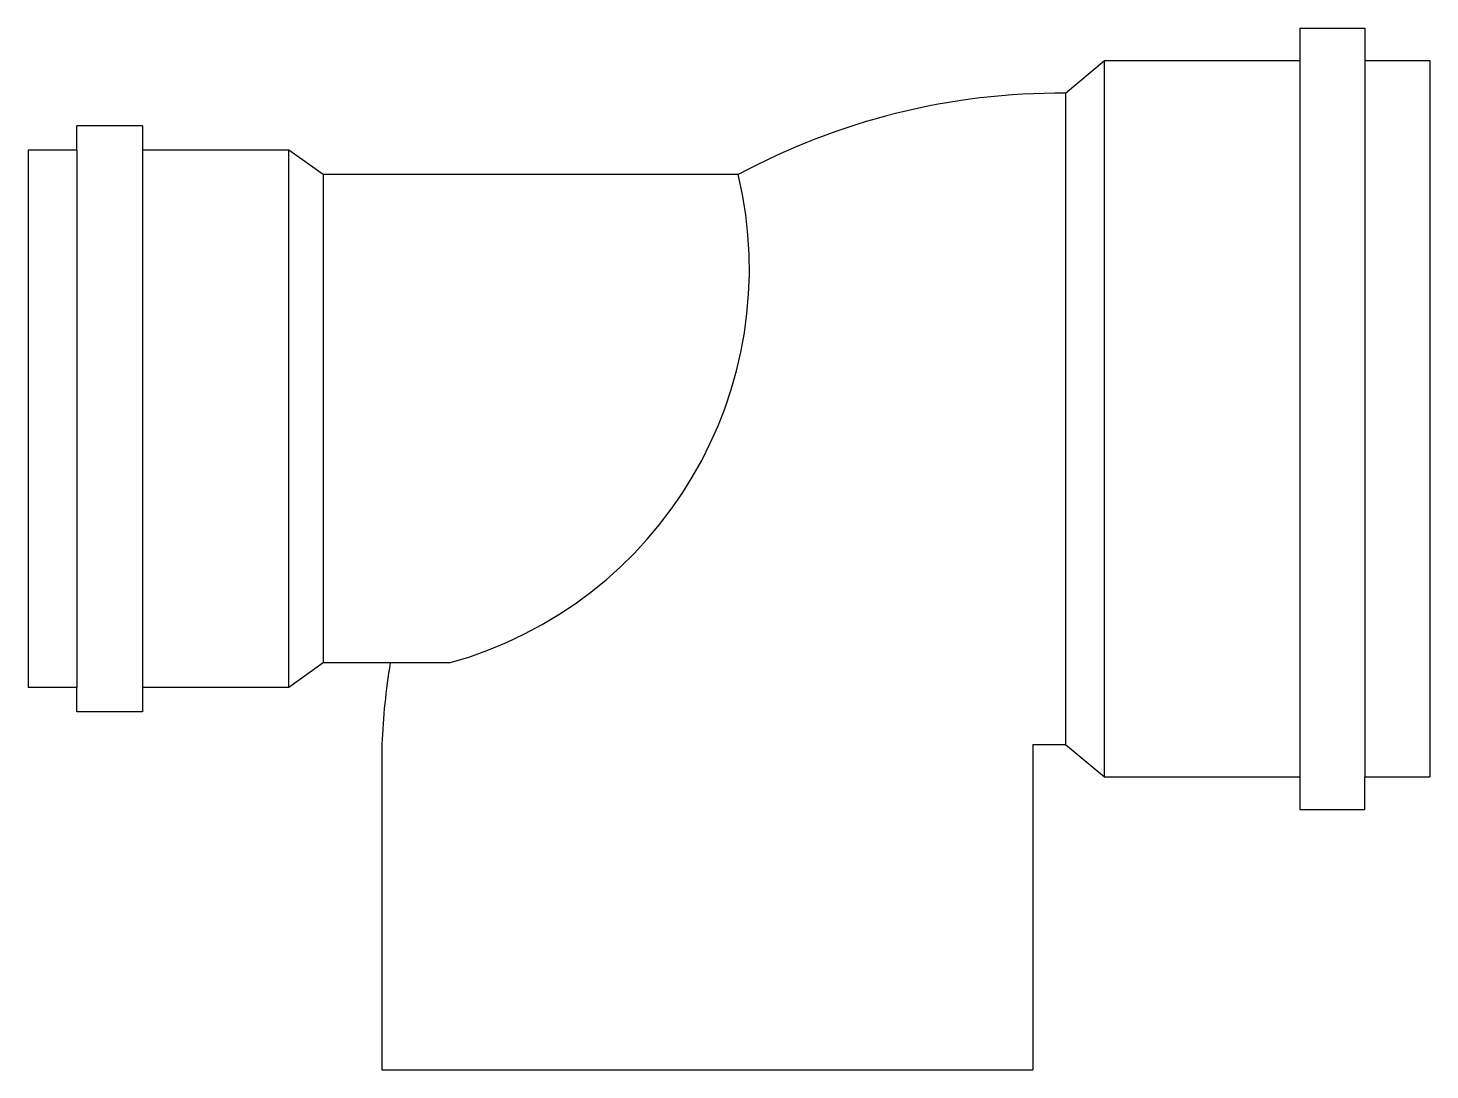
# Model space of a CAD drawing. Header units: millimetres. Extents: x 2733.981 to 2734.196, y 1354.529 to 1354.689.
import ezdxf

# ---------------------------------------------------------------- set-up
doc = ezdxf.new("R2010")
doc.units = ezdxf.units.MM

msp = doc.modelspace()

# ---------------------------------------------------------------- linework, layer by layer
for p, q in [((2734.176241548572, 1354.688914996308), (2734.176241548572, 1354.683914996308)), ((2734.176241548572, 1354.688914996308), (2734.186241548572, 1354.688914996308)), ((2734.186241548572, 1354.688914996308), (2734.186241548572, 1354.683914996308)), ((2734.140241548572, 1354.678914996308), (2734.146241548572, 1354.683914996308)), ((2734.146241548572, 1354.573914996308), (2734.146241548572, 1354.683914996308)), ((2734.146241548572, 1354.683914996308), (2734.176241548572, 1354.683914996308)), ((2734.176241548572, 1354.683914996308), (2734.176241548572, 1354.573914996308)), ((2734.186241548572, 1354.683914996308), (2734.186241548572, 1354.573914996308)), ((2734.186241548572, 1354.683914996308), (2734.196241548572, 1354.683914996308)), ((2734.196241548572, 1354.683914996308), (2734.196241548572, 1354.573914996308)), ((2734.140241548572, 1354.678914996308), (2734.140241548572, 1354.578914996308)), ((2733.988384588879, 1354.670164996308), (2733.988384588879, 1354.673914996308)), ((2733.998464388689, 1354.673914996308), (2733.988384588879, 1354.673914996308)), ((2733.998464388689, 1354.673914996308), (2733.998464388689, 1354.670164996308)), ((2733.980884588879, 1354.670164996308), (2733.980884588879, 1354.587664996308)), ((2733.988384588879, 1354.670164996308), (2733.980884588879, 1354.670164996308)), ((2733.988384588879, 1354.670164996308), (2733.988384588879, 1354.587664996308)), ((2734.020964388689, 1354.670164996308), (2733.998464388689, 1354.670164996308)), ((2733.998464388689, 1354.670164996308), (2733.998464388689, 1354.587664996308)), ((2734.026214388689, 1354.666414996308), (2734.020964388689, 1354.670164996308)), ((2734.020964388689, 1354.587664996308), (2734.020964388689, 1354.670164996308)), ((2734.026214388689, 1354.666414996308), (2734.026214388689, 1354.591414996308)), ((2734.089990937445, 1354.666414996308), (2734.026214388689, 1354.666414996308)), ((2734.026214388689, 1354.591414996308), (2734.020964388689, 1354.587664996308)), ((2734.045574373376, 1354.591414996308), (2734.026214388689, 1354.591414996308)), ((2733.988384588879, 1354.587664996308), (2733.980884588879, 1354.587664996308)), ((2733.988384588879, 1354.583914996308), (2733.988384588879, 1354.587664996308)), ((2734.020964388689, 1354.587664996308), (2733.998464388689, 1354.587664996308)), ((2733.998464388689, 1354.587664996308), (2733.998464388689, 1354.583914996308)), ((2733.998464388689, 1354.583914996308), (2733.988384588879, 1354.583914996308)), ((2734.035241548572, 1354.578914996308), (2734.035241548572, 1354.528914996308)), ((2734.135241548572, 1354.578914996308), (2734.135241548572, 1354.528914996308)), ((2734.135241548572, 1354.578914996308), (2734.140241548572, 1354.578914996308)), ((2734.140241548572, 1354.578914996308), (2734.146241548572, 1354.573914996308)), ((2734.146241548572, 1354.573914996308), (2734.176241548572, 1354.573914996308)), ((2734.176241548572, 1354.573914996308), (2734.176241548572, 1354.568914996308)), ((2734.186241548572, 1354.568914996308), (2734.186241548572, 1354.573914996308)), ((2734.186241548572, 1354.573914996308), (2734.196241548572, 1354.573914996308)), ((2734.176241548572, 1354.568914996308), (2734.186241548572, 1354.568914996308)), ((2734.035241548572, 1354.528914996308), (2734.135241548572, 1354.528914996308))]:
    msp.add_line(p, q)
for centre, radius, start, end in [((2734.139524403224, 1354.574542998924), 0.1043744611267908, 89.60632395512455, 118.3316560512453), ((2734.028921252729, 1354.651929529401), 0.06276412305365996, 285.3864827194362, 13.34371340807372), ((2734.139524403224, 1354.574542998924), 0.1043744611267908, 170.6973935742953, 177.5993139902746)]:
    msp.add_arc(centre, radius, start, end)

doc.saveas('drawing.dxf')
